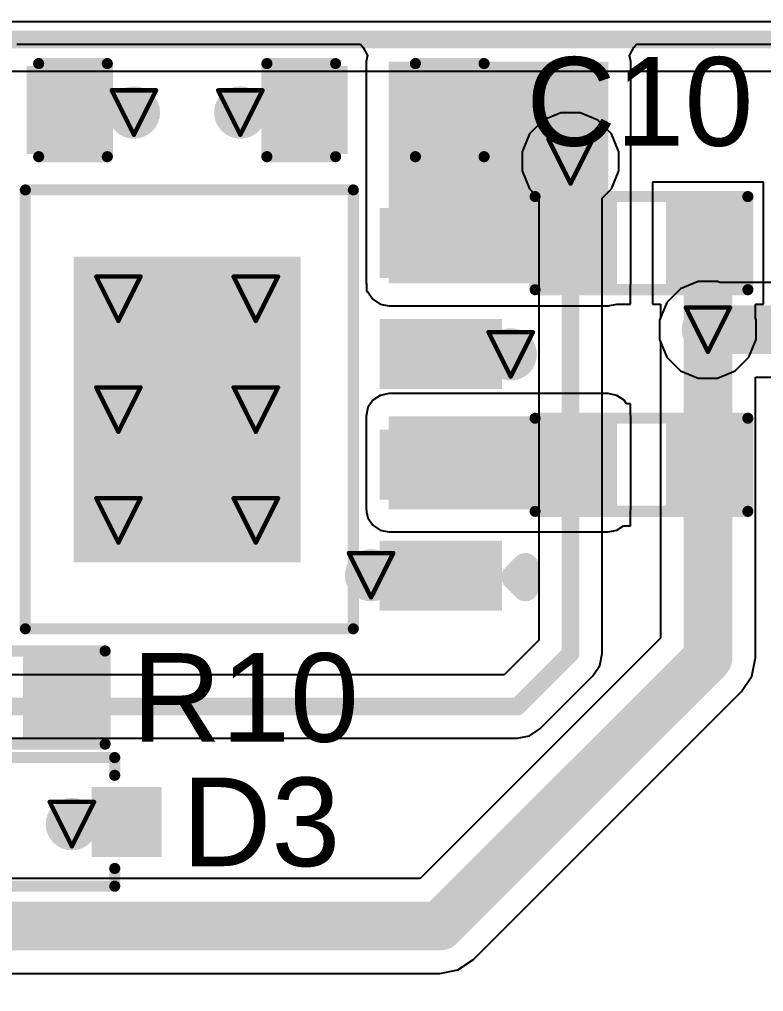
# Model space of a CAD drawing. Header units: inches. Extents: x -89 to 427, y -87 to 99.
# Drawn here: x -14.52 to -5.99, y -54.34 to -43.21 of the extents above; entities that cross this region are included whole.
import ezdxf

# ---------------------------------------------------------------- set-up
doc = ezdxf.new("R2010")
doc.units = ezdxf.units.IN
for name, color, linetype in [('Board_Outline', 56, 'Continuous'), ('Bottom Layer', 5, 'Continuous'), ('Drill Drawing', 1, 'Continuous'), ('Top Layer', 1, 'Continuous'), ('Top Overlay', 2, 'Continuous'), ('Top Paste', 8, 'Continuous'), ('Top Solder', 216, 'Continuous'), ('Via Holes', 16, 'Continuous')]:
    doc.layers.add(name, color=color, linetype=linetype)
doc.styles.add('Arial', font='', dxfattribs={"height": 0.2})
doc.styles.get('Arial').set_extended_font_data('Arial')

msp = doc.modelspace()

# ---------------------------------------------------------------- hatches: boundary and pattern name
at = {"layer": 'Bottom Layer'}
h = msp.add_hatch(color=5, dxfattribs=at)
edge = h.paths.add_edge_path()
edge.add_arc((-13.208, -44.272), 0.3, 0, 360)
h = msp.add_hatch(color=5, dxfattribs=at)
edge = h.paths.add_edge_path()
edge.add_arc((-11.989, -44.272), 0.3, 0, 360)
h = msp.add_hatch(color=5, dxfattribs=at)
edge = h.paths.add_edge_path()
edge.add_arc((-8.204, -44.831), 0.3, 0, 360)
h = msp.add_hatch(color=5, dxfattribs=at)
edge = h.paths.add_edge_path()
edge.add_arc((-13.386, -46.406), 0.3, 0, 360)
h = msp.add_hatch(color=5, dxfattribs=at)
edge = h.paths.add_edge_path()
edge.add_arc((-11.811, -46.406), 0.3, 0, 360)
h = msp.add_hatch(color=5, dxfattribs=at)
edge = h.paths.add_edge_path()
edge.add_arc((-6.629, -46.761), 0.3, 0, 360)
h = msp.add_hatch(color=5, dxfattribs=at)
edge = h.paths.add_edge_path()
edge.add_arc((-8.89, -47.043), 0.3, 0, 360)
h = msp.add_hatch(color=5, dxfattribs=at)
edge = h.paths.add_edge_path()
edge.add_arc((-13.386, -47.676), 0.3, 0, 360)
h = msp.add_hatch(color=5, dxfattribs=at)
edge = h.paths.add_edge_path()
edge.add_arc((-11.811, -47.676), 0.3, 0, 360)
h = msp.add_hatch(color=5, dxfattribs=at)
edge = h.paths.add_edge_path()
edge.add_arc((-13.386, -48.946), 0.3, 0, 360)
h = msp.add_hatch(color=5, dxfattribs=at)
edge = h.paths.add_edge_path()
edge.add_arc((-11.811, -48.946), 0.3, 0, 360)
h = msp.add_hatch(color=5, dxfattribs=at)
edge = h.paths.add_edge_path()
edge.add_arc((-10.49, -49.574), 0.3, 0, 360)
h = msp.add_hatch(color=5, dxfattribs=at)
edge = h.paths.add_edge_path()
edge.add_arc((-13.919, -52.426), 0.3, 0, 360)
at = {"layer": 'Top Layer'}
for points in [[(-10.287, -46.228), (-7.772, -46.228), (-7.772, -43.688), (-10.287, -43.688)], [(-14.376, -44.689), (-14.376, -43.8), (-13.614, -43.8), (-13.614, -44.689)], [(-10.82, -43.8), (-10.82, -44.689), (-11.582, -44.689), (-11.582, -43.8)], [(-9.296, -43.8), (-9.296, -44.689), (-10.058, -44.689), (-10.058, -43.8)], [(-8.534, -46.213), (-8.534, -45.324), (-7.772, -45.324), (-7.772, -46.213)], [(-7.01, -46.213), (-7.01, -45.324), (-6.248, -45.324), (-6.248, -46.213)], [(-9.09, -46.068), (-10.29, -46.068), (-10.29, -45.468), (-9.09, -45.468)], [(-11.398, -49.323), (-13.798, -49.323), (-13.798, -46.023), (-11.398, -46.023)], [(-9.09, -47.338), (-10.29, -47.338), (-10.29, -46.738), (-9.09, -46.738)], [(-10.287, -48.819), (-7.772, -48.819), (-7.772, -47.752), (-10.287, -47.752)], [(-8.534, -48.753), (-8.534, -47.864), (-7.772, -47.864), (-7.772, -48.753)], [(-7.01, -48.753), (-7.01, -47.864), (-6.248, -47.864), (-6.248, -48.753)], [(-9.09, -48.608), (-10.29, -48.608), (-10.29, -48.008), (-9.09, -48.008)], [(-9.09, -49.878), (-10.29, -49.878), (-10.29, -49.278), (-9.09, -49.278)], [(-14.376, -51.42), (-14.376, -50.531), (-13.614, -50.531), (-13.614, -51.42)], [(-12.992, -52.7), (-13.592, -52.7), (-13.592, -52.1), (-12.992, -52.1)]]:
    msp.add_hatch(color=1, dxfattribs=at).paths.add_polyline_path(points)
h = msp.add_hatch(color=1, dxfattribs=at)
edge = h.paths.add_edge_path()
edge.add_arc((-13.208, -44.272), 0.3, 0, 360)
h = msp.add_hatch(color=1, dxfattribs=at)
edge = h.paths.add_edge_path()
edge.add_arc((-11.989, -44.272), 0.3, 0, 360)
h = msp.add_hatch(color=1, dxfattribs=at)
edge = h.paths.add_edge_path()
edge.add_arc((-8.204, -44.831), 0.3, 0, 360)
h = msp.add_hatch(color=1, dxfattribs=at)
edge = h.paths.add_edge_path()
edge.add_arc((-13.386, -46.406), 0.3, 0, 360)
h = msp.add_hatch(color=1, dxfattribs=at)
edge = h.paths.add_edge_path()
edge.add_arc((-11.811, -46.406), 0.3, 0, 360)
h = msp.add_hatch(color=1, dxfattribs=at)
edge = h.paths.add_edge_path()
edge.add_arc((-6.629, -46.761), 0.3, 0, 360)
h = msp.add_hatch(color=1, dxfattribs=at)
edge = h.paths.add_edge_path()
edge.add_arc((-8.89, -47.043), 0.3, 0, 360)
h = msp.add_hatch(color=1, dxfattribs=at)
edge = h.paths.add_edge_path()
edge.add_arc((-13.386, -47.676), 0.3, 0, 360)
h = msp.add_hatch(color=1, dxfattribs=at)
edge = h.paths.add_edge_path()
edge.add_arc((-11.811, -47.676), 0.3, 0, 360)
h = msp.add_hatch(color=1, dxfattribs=at)
edge = h.paths.add_edge_path()
edge.add_arc((-13.386, -48.946), 0.3, 0, 360)
h = msp.add_hatch(color=1, dxfattribs=at)
edge = h.paths.add_edge_path()
edge.add_arc((-11.811, -48.946), 0.3, 0, 360)
h = msp.add_hatch(color=1, dxfattribs=at)
edge = h.paths.add_edge_path()
edge.add_arc((-10.49, -49.574), 0.3, 0, 360)
h = msp.add_hatch(color=1, dxfattribs=at)
edge = h.paths.add_edge_path()
edge.add_arc((-13.919, -52.426), 0.3, 0, 360)
at = {"layer": 'Top Paste'}
for points in [[(-14.376, -44.689), (-14.376, -43.8), (-13.614, -43.8), (-13.614, -44.689)], [(-10.82, -43.8), (-10.82, -44.689), (-11.582, -44.689), (-11.582, -43.8)], [(-9.296, -43.8), (-9.296, -44.689), (-10.058, -44.689), (-10.058, -43.8)], [(-8.534, -46.213), (-8.534, -45.324), (-7.772, -45.324), (-7.772, -46.213)], [(-7.01, -46.213), (-7.01, -45.324), (-6.248, -45.324), (-6.248, -46.213)], [(-9.09, -46.068), (-10.29, -46.068), (-10.29, -45.468), (-9.09, -45.468)], [(-11.398, -49.323), (-13.798, -49.323), (-13.798, -46.023), (-11.398, -46.023)], [(-9.09, -47.338), (-10.29, -47.338), (-10.29, -46.738), (-9.09, -46.738)], [(-8.534, -48.753), (-8.534, -47.864), (-7.772, -47.864), (-7.772, -48.753)], [(-7.01, -48.753), (-7.01, -47.864), (-6.248, -47.864), (-6.248, -48.753)], [(-9.09, -48.608), (-10.29, -48.608), (-10.29, -48.008), (-9.09, -48.008)], [(-9.09, -49.878), (-10.29, -49.878), (-10.29, -49.278), (-9.09, -49.278)], [(-14.376, -51.42), (-14.376, -50.531), (-13.614, -50.531), (-13.614, -51.42)], [(-12.992, -52.7), (-13.592, -52.7), (-13.592, -52.1), (-12.992, -52.1)]]:
    msp.add_hatch(color=8, dxfattribs=at).paths.add_polyline_path(points)
at = {"layer": 'Top Solder'}
for points in [[(-14.436, -44.749), (-14.436, -43.74), (-13.554, -43.74), (-13.554, -44.749)], [(-10.76, -43.74), (-10.76, -44.749), (-11.642, -44.749), (-11.642, -43.74)], [(-9.236, -43.74), (-9.236, -44.749), (-10.118, -44.749), (-10.118, -43.74)], [(-8.636, -46.314), (-8.636, -45.222), (-7.671, -45.222), (-7.671, -46.314)], [(-7.112, -46.314), (-7.112, -45.222), (-6.147, -45.222), (-6.147, -46.314)], [(-8.988, -46.17), (-10.391, -46.17), (-10.391, -45.367), (-8.988, -45.367)], [(-11.297, -49.425), (-13.9, -49.425), (-13.9, -45.922), (-11.297, -45.922)], [(-8.988, -47.44), (-10.391, -47.44), (-10.391, -46.637), (-8.988, -46.637)], [(-8.636, -48.854), (-8.636, -47.762), (-7.671, -47.762), (-7.671, -48.854)], [(-7.112, -48.854), (-7.112, -47.762), (-6.147, -47.762), (-6.147, -48.854)], [(-8.988, -48.71), (-10.391, -48.71), (-10.391, -47.907), (-8.988, -47.907)], [(-8.988, -49.98), (-10.391, -49.98), (-10.391, -49.177), (-8.988, -49.177)], [(-14.478, -51.521), (-14.478, -50.429), (-13.513, -50.429), (-13.513, -51.521)], [(-12.891, -52.802), (-13.694, -52.802), (-13.694, -51.999), (-12.891, -51.999)]]:
    msp.add_hatch(color=216, dxfattribs=at).paths.add_polyline_path(points)
at = {"layer": 'Via Holes'}
h = msp.add_hatch(color=7, dxfattribs=at)
edge = h.paths.add_edge_path()
edge.add_arc((-13.208, -44.272), 0.15, 0, 360)
h = msp.add_hatch(color=7, dxfattribs=at)
edge = h.paths.add_edge_path()
edge.add_arc((-11.989, -44.272), 0.15, 0, 360)
h = msp.add_hatch(color=7, dxfattribs=at)
edge = h.paths.add_edge_path()
edge.add_arc((-8.204, -44.831), 0.15, 0, 360)
h = msp.add_hatch(color=7, dxfattribs=at)
edge = h.paths.add_edge_path()
edge.add_arc((-13.386, -46.406), 0.15, 0, 360)
h = msp.add_hatch(color=7, dxfattribs=at)
edge = h.paths.add_edge_path()
edge.add_arc((-11.811, -46.406), 0.15, 0, 360)
h = msp.add_hatch(color=7, dxfattribs=at)
edge = h.paths.add_edge_path()
edge.add_arc((-6.629, -46.761), 0.15, 0, 360)
h = msp.add_hatch(color=7, dxfattribs=at)
edge = h.paths.add_edge_path()
edge.add_arc((-8.89, -47.043), 0.15, 0, 360)
h = msp.add_hatch(color=7, dxfattribs=at)
edge = h.paths.add_edge_path()
edge.add_arc((-13.386, -47.676), 0.15, 0, 360)
h = msp.add_hatch(color=7, dxfattribs=at)
edge = h.paths.add_edge_path()
edge.add_arc((-11.811, -47.676), 0.15, 0, 360)
h = msp.add_hatch(color=7, dxfattribs=at)
edge = h.paths.add_edge_path()
edge.add_arc((-13.386, -48.946), 0.15, 0, 360)
h = msp.add_hatch(color=7, dxfattribs=at)
edge = h.paths.add_edge_path()
edge.add_arc((-11.811, -48.946), 0.15, 0, 360)
h = msp.add_hatch(color=7, dxfattribs=at)
edge = h.paths.add_edge_path()
edge.add_arc((-10.49, -49.574), 0.15, 0, 360)
h = msp.add_hatch(color=7, dxfattribs=at)
edge = h.paths.add_edge_path()
edge.add_arc((-13.919, -52.426), 0.15, 0, 360)

# ---------------------------------------------------------------- linework, layer by layer
at = {"layer": 'Board_Outline', "const_width": 0.254}
msp.add_lwpolyline([(87.312, 0, 1), (-87.312, 0, 1)], format="xyb", close=True, dxfattribs=at)
at = {"layer": 'Bottom Layer'}
for p, q in [((-28.688, -43.797), (59.03, -43.797)), ((-8.314, -44.277), (-8.518, -44.361)), ((-8.094, -44.277), (-8.314, -44.277)), ((-7.89, -44.361), (-8.094, -44.277)), ((-8.518, -44.361), (-8.674, -44.517)), ((-7.735, -44.517), (-7.89, -44.361)), ((-8.674, -44.517), (-8.758, -44.721)), ((-7.65, -44.721), (-7.735, -44.517)), ((-8.758, -44.721), (-8.758, -44.941)), ((-7.65, -44.941), (-7.65, -44.721)), ((-8.758, -44.941), (-8.674, -45.145)), ((-7.735, -45.145), (-7.65, -44.941)), ((-8.674, -45.145), (-8.567, -45.252)), ((-7.842, -45.252), (-7.735, -45.145)), ((-8.567, -45.252), (-8.567, -50.32)), ((-7.842, -50.47), (-7.842, -45.252)), ((-6.74, -46.207), (-6.943, -46.292)), ((-6.519, -46.207), (-6.74, -46.207)), ((-6.495, -46.218), (-6.519, -46.207)), ((67.543, -46.218), (-6.495, -46.218)), ((-6.943, -46.292), (-7.099, -46.448)), ((-7.099, -46.448), (-7.183, -46.651)), ((-7.183, -46.651), (-7.183, -46.872)), ((-7.183, -46.872), (-7.173, -46.896)), ((-7.173, -46.896), (-7.173, -50.295)), ((-6.086, -50.521), (-6.086, -47.305)), ((-6.086, -47.305), (67.769, -47.305)), ((-7.173, -50.295), (-9.928, -53.05)), ((-8.567, -50.32), (-8.964, -50.717)), ((-7.869, -50.609), (-7.842, -50.47)), ((-6.127, -50.729), (-6.086, -50.521)), ((-7.948, -50.726), (-7.869, -50.609)), ((-8.964, -50.717), (-23.607, -50.717)), ((-8.557, -51.336), (-7.948, -50.726)), ((-7.948, -50.726), (-7.948, -50.726)), ((-6.245, -50.905), (-6.127, -50.729)), ((-9.318, -53.979), (-6.245, -50.905)), ((-8.675, -51.414), (-8.557, -51.336)), ((-23.607, -51.442), (-8.814, -51.442)), ((-8.814, -51.442), (-8.675, -51.414)), ((-8.814, -51.442), (-8.814, -51.442)), ((-9.928, -53.05), (-31.753, -53.05)), ((-9.495, -54.096), (-9.318, -53.979)), ((-9.703, -54.138), (-9.495, -54.096)), ((-31.979, -54.138), (-9.703, -54.138))]:
    msp.add_line(p, q, dxfattribs=at)
for points, const_width in [([(-28.688, -43.434), (59.03, -43.434)], 0.203), ([(-8.204, -50.47), (-8.204, -44.831)], 0.203), ([(-6.629, -46.761), (67.769, -46.761)], 0.559), ([(-6.629, -50.521), (-6.629, -46.761)], 0.559), ([(-9.703, -53.594), (-6.629, -50.521)], 0.559), ([(-8.814, -51.079), (-8.204, -50.47)], 0.203), ([(-24.028, -51.079), (-8.814, -51.079)], 0.203), ([(-31.979, -53.594), (-9.703, -53.594)], 0.559)]:
    msp.add_lwpolyline(points, dxfattribs=dict(at, const_width=const_width))
for points, const_width in [([(-8.255, -44.831, 1), (-8.153, -44.831, 1)], 0.102), ([(-6.769, -46.761, 1), (-6.49, -46.761, 1)], 0.279), ([(-6.769, -46.761, 1), (-6.49, -46.761, 1)], 0.279), ([(-6.769, -50.521, 1), (-6.49, -50.521, 1)], 0.279), ([(-6.769, -50.521, 1), (-6.49, -50.521, 1)], 0.279), ([(-8.255, -50.47, 1), (-8.153, -50.47, 1)], 0.102), ([(-8.255, -50.47, 1), (-8.153, -50.47, 1)], 0.102), ([(-8.865, -51.079, 1), (-8.763, -51.079, 1)], 0.102), ([(-8.865, -51.079, 1), (-8.763, -51.079, 1)], 0.102), ([(-9.842, -53.594, 1), (-9.563, -53.594, 1)], 0.279), ([(-9.842, -53.594, 1), (-9.563, -53.594, 1)], 0.279)]:
    msp.add_lwpolyline(points, format="xyb", close=True, dxfattribs=dict(at, const_width=const_width))
at = {"layer": 'Drill Drawing', "const_width": 0.0508}
for points in [[(-13.462, -44.018), (-12.954, -44.018)], [(-13.462, -44.018), (-13.208, -44.526)], [(-13.208, -44.526), (-12.954, -44.018)], [(-12.243, -44.018), (-11.735, -44.018)], [(-12.243, -44.018), (-11.989, -44.526)], [(-11.989, -44.526), (-11.735, -44.018)], [(-8.458, -44.577), (-7.95, -44.577)], [(-8.458, -44.577), (-8.204, -45.085)], [(-8.204, -45.085), (-7.95, -44.577)], [(-13.64, -46.152), (-13.132, -46.152)], [(-13.64, -46.152), (-13.386, -46.66)], [(-13.386, -46.66), (-13.132, -46.152)], [(-12.065, -46.152), (-11.557, -46.152)], [(-12.065, -46.152), (-11.811, -46.66)], [(-11.811, -46.66), (-11.557, -46.152)], [(-6.883, -46.507), (-6.375, -46.507)], [(-6.883, -46.507), (-6.629, -47.015)], [(-6.629, -47.015), (-6.375, -46.507)], [(-9.144, -46.789), (-8.636, -46.789)], [(-9.144, -46.789), (-8.89, -47.297)], [(-8.89, -47.297), (-8.636, -46.789)], [(-13.64, -47.422), (-13.132, -47.422)], [(-13.64, -47.422), (-13.386, -47.93)], [(-13.386, -47.93), (-13.132, -47.422)], [(-12.065, -47.422), (-11.557, -47.422)], [(-12.065, -47.422), (-11.811, -47.93)], [(-11.811, -47.93), (-11.557, -47.422)], [(-13.64, -48.692), (-13.132, -48.692)], [(-13.64, -48.692), (-13.386, -49.2)], [(-13.386, -49.2), (-13.132, -48.692)], [(-12.065, -48.692), (-11.557, -48.692)], [(-12.065, -48.692), (-11.811, -49.2)], [(-11.811, -49.2), (-11.557, -48.692)], [(-10.744, -49.32), (-10.236, -49.32)], [(-10.744, -49.32), (-10.49, -49.828)], [(-10.49, -49.828), (-10.236, -49.32)], [(-14.173, -52.172), (-13.665, -52.172)], [(-14.173, -52.172), (-13.919, -52.68)], [(-13.919, -52.68), (-13.665, -52.172)]]:
    msp.add_lwpolyline(points, dxfattribs=at)
at = {"layer": 'Drill Drawing', "const_width": 0.0254}
for points in [[(-13.475, -44.018, 1), (-13.449, -44.018, 1)], [(-13.475, -44.018, 1), (-13.449, -44.018, 1)], [(-12.967, -44.018, 1), (-12.941, -44.018, 1)], [(-12.967, -44.018, 1), (-12.941, -44.018, 1)], [(-12.255, -44.018, 1), (-12.23, -44.018, 1)], [(-12.255, -44.018, 1), (-12.23, -44.018, 1)], [(-11.748, -44.018, 1), (-11.722, -44.018, 1)], [(-11.748, -44.018, 1), (-11.722, -44.018, 1)], [(-13.221, -44.526, 1), (-13.195, -44.526, 1)], [(-13.221, -44.526, 1), (-13.195, -44.526, 1)], [(-12.002, -44.526, 1), (-11.976, -44.526, 1)], [(-12.002, -44.526, 1), (-11.976, -44.526, 1)], [(-8.471, -44.577, 1), (-8.445, -44.577, 1)], [(-8.471, -44.577, 1), (-8.445, -44.577, 1)], [(-7.963, -44.577, 1), (-7.938, -44.577, 1)], [(-7.963, -44.577, 1), (-7.938, -44.577, 1)], [(-8.217, -45.085, 1), (-8.191, -45.085, 1)], [(-8.217, -45.085, 1), (-8.191, -45.085, 1)], [(-13.652, -46.152, 1), (-13.627, -46.152, 1)], [(-13.652, -46.152, 1), (-13.627, -46.152, 1)], [(-13.145, -46.152, 1), (-13.119, -46.152, 1)], [(-13.145, -46.152, 1), (-13.119, -46.152, 1)], [(-12.078, -46.152, 1), (-12.052, -46.152, 1)], [(-12.078, -46.152, 1), (-12.052, -46.152, 1)], [(-11.57, -46.152, 1), (-11.544, -46.152, 1)], [(-11.57, -46.152, 1), (-11.544, -46.152, 1)], [(-6.896, -46.507, 1), (-6.871, -46.507, 1)], [(-6.896, -46.507, 1), (-6.871, -46.507, 1)], [(-6.388, -46.507, 1), (-6.363, -46.507, 1)], [(-6.388, -46.507, 1), (-6.363, -46.507, 1)], [(-13.399, -46.66, 1), (-13.373, -46.66, 1)], [(-13.399, -46.66, 1), (-13.373, -46.66, 1)], [(-11.824, -46.66, 1), (-11.798, -46.66, 1)], [(-11.824, -46.66, 1), (-11.798, -46.66, 1)], [(-9.157, -46.789, 1), (-9.131, -46.789, 1)], [(-9.157, -46.789, 1), (-9.131, -46.789, 1)], [(-8.649, -46.789, 1), (-8.623, -46.789, 1)], [(-8.649, -46.789, 1), (-8.623, -46.789, 1)], [(-6.642, -47.015, 1), (-6.617, -47.015, 1)], [(-6.642, -47.015, 1), (-6.617, -47.015, 1)], [(-8.903, -47.297, 1), (-8.877, -47.297, 1)], [(-8.903, -47.297, 1), (-8.877, -47.297, 1)], [(-13.652, -47.422, 1), (-13.627, -47.422, 1)], [(-13.652, -47.422, 1), (-13.627, -47.422, 1)], [(-13.145, -47.422, 1), (-13.119, -47.422, 1)], [(-13.145, -47.422, 1), (-13.119, -47.422, 1)], [(-12.078, -47.422, 1), (-12.052, -47.422, 1)], [(-12.078, -47.422, 1), (-12.052, -47.422, 1)], [(-11.57, -47.422, 1), (-11.544, -47.422, 1)], [(-11.57, -47.422, 1), (-11.544, -47.422, 1)], [(-13.399, -47.93, 1), (-13.373, -47.93, 1)], [(-13.399, -47.93, 1), (-13.373, -47.93, 1)], [(-11.824, -47.93, 1), (-11.798, -47.93, 1)], [(-11.824, -47.93, 1), (-11.798, -47.93, 1)], [(-13.652, -48.692, 1), (-13.627, -48.692, 1)], [(-13.652, -48.692, 1), (-13.627, -48.692, 1)], [(-13.145, -48.692, 1), (-13.119, -48.692, 1)], [(-13.145, -48.692, 1), (-13.119, -48.692, 1)], [(-12.078, -48.692, 1), (-12.052, -48.692, 1)], [(-12.078, -48.692, 1), (-12.052, -48.692, 1)], [(-11.57, -48.692, 1), (-11.544, -48.692, 1)], [(-11.57, -48.692, 1), (-11.544, -48.692, 1)], [(-13.399, -49.2, 1), (-13.373, -49.2, 1)], [(-13.399, -49.2, 1), (-13.373, -49.2, 1)], [(-11.824, -49.2, 1), (-11.798, -49.2, 1)], [(-11.824, -49.2, 1), (-11.798, -49.2, 1)], [(-10.756, -49.32, 1), (-10.731, -49.32, 1)], [(-10.756, -49.32, 1), (-10.731, -49.32, 1)], [(-10.248, -49.32, 1), (-10.223, -49.32, 1)], [(-10.248, -49.32, 1), (-10.223, -49.32, 1)], [(-10.502, -49.828, 1), (-10.477, -49.828, 1)], [(-10.502, -49.828, 1), (-10.477, -49.828, 1)], [(-14.186, -52.172, 1), (-14.161, -52.172, 1)], [(-14.186, -52.172, 1), (-14.161, -52.172, 1)], [(-13.678, -52.172, 1), (-13.652, -52.172, 1)], [(-13.678, -52.172, 1), (-13.652, -52.172, 1)], [(-13.932, -52.68, 1), (-13.906, -52.68, 1)], [(-13.932, -52.68, 1), (-13.906, -52.68, 1)]]:
    msp.add_lwpolyline(points, format="xyb", close=True, dxfattribs=at)
at = {"layer": 'Top Layer'}
for p, q in [((0.051, -43.231), (-14.808, -43.231)), ((-14.549, -43.49), (-10.613, -43.49)), ((-10.613, -43.49), (-10.582, -43.525)), ((-10.582, -43.525), (-10.532, -43.617)), ((-7.528, -43.617), (-7.478, -43.525)), ((-7.478, -43.525), (-7.447, -43.49)), ((-7.447, -43.49), (0.051, -43.49)), ((-10.532, -43.617), (-10.546, -43.688)), ((-7.513, -43.688), (-7.528, -43.617)), ((-10.546, -43.688), (-10.546, -46.228)), ((-7.513, -46.228), (-7.513, -43.688)), ((-5.994, -45.07), (-7.264, -45.07)), ((-7.264, -45.07), (-7.264, -46.467)), ((-5.994, -46.467), (-5.994, -45.07)), ((-10.546, -46.228), (-10.544, -46.238)), ((-7.518, -46.253), (-7.513, -46.228)), ((-10.544, -46.238), (-10.544, -46.322)), ((-10.544, -46.322), (-10.527, -46.322)), ((-10.527, -46.322), (-10.526, -46.327)), ((-10.526, -46.327), (-10.47, -46.411)), ((-7.518, -46.467), (-7.518, -46.253)), ((-10.47, -46.411), (-10.386, -46.467)), ((-10.386, -46.467), (-10.287, -46.487)), ((-10.287, -46.487), (-7.772, -46.487)), ((-7.772, -46.487), (-7.673, -46.467)), ((-7.673, -46.467), (-7.673, -46.467)), ((-7.673, -46.467), (-7.518, -46.467)), ((-7.264, -46.467), (-7.173, -46.467)), ((-7.173, -46.467), (-7.173, -46.627)), ((-6.086, -46.627), (-6.086, -46.467)), ((-6.086, -46.467), (-5.994, -46.467)), ((-7.173, -46.627), (-7.183, -46.651)), ((-7.183, -46.651), (-7.183, -46.872)), ((-6.075, -46.651), (-6.086, -46.627)), ((-6.075, -46.872), (-6.075, -46.651)), ((-7.183, -46.872), (-7.099, -47.075)), ((-6.16, -47.075), (-6.075, -46.872)), ((-7.099, -47.075), (-6.943, -47.231)), ((-6.316, -47.231), (-6.16, -47.075)), ((-6.943, -47.231), (-6.74, -47.315)), ((-6.519, -47.315), (-6.316, -47.231)), ((-6.74, -47.315), (-6.519, -47.315)), ((-10.386, -47.513), (-10.47, -47.569)), ((-10.287, -47.493), (-10.386, -47.513)), ((-7.772, -47.493), (-10.287, -47.493)), ((-7.673, -47.513), (-7.772, -47.493)), ((-7.589, -47.569), (-7.673, -47.513)), ((-10.526, -47.653), (-10.546, -47.752)), ((-10.47, -47.569), (-10.526, -47.653)), ((-7.562, -47.61), (-7.589, -47.569)), ((-7.518, -47.61), (-7.562, -47.61)), ((-7.518, -47.727), (-7.518, -47.61)), ((-10.546, -47.752), (-10.546, -48.819)), ((-7.513, -47.752), (-7.518, -47.727)), ((-7.513, -48.819), (-7.513, -47.752)), ((-10.546, -48.819), (-10.544, -48.829)), ((-10.544, -48.829), (-10.544, -48.862)), ((-10.544, -48.862), (-10.537, -48.862)), ((-10.537, -48.862), (-10.526, -48.918)), ((-7.518, -48.844), (-7.513, -48.819)), ((-7.518, -49.007), (-7.518, -48.844)), ((-10.526, -48.918), (-10.47, -49.002)), ((-10.47, -49.002), (-10.386, -49.058)), ((-7.673, -49.058), (-7.597, -49.007)), ((-7.597, -49.007), (-7.518, -49.007)), ((-10.386, -49.058), (-10.287, -49.078)), ((-10.287, -49.078), (-7.772, -49.078)), ((-7.772, -49.078), (-7.673, -49.058))]:
    msp.add_line(p, q, dxfattribs=at)
at = {"layer": 'Top Layer', "const_width": 0.559}
msp.add_lwpolyline([(-6.629, -46.761), (-6.629, -45.768)], dxfattribs=at)
at = {"layer": 'Top Layer', "const_width": 0.279}
for points in [[(-6.769, -45.768, 1), (-6.49, -45.768, 1)], [(-6.769, -46.761, 1), (-6.49, -46.761, 1)]]:
    msp.add_lwpolyline(points, format="xyb", close=True, dxfattribs=at)
at = {"layer": 'Top Overlay'}
for points, const_width in [([(-14.3, -43.711), (-13.513, -43.711)], 0.127), ([(-13.513, -44.778), (-13.513, -43.711)], 0.127), ([(-11.684, -43.711), (-10.897, -43.711)], 0.127), ([(-11.684, -44.778), (-11.684, -43.711)], 0.127), ([(-9.982, -43.711), (-9.195, -43.711)], 0.127), ([(-9.195, -44.778), (-9.195, -43.711)], 0.127), ([(-14.3, -44.778), (-13.513, -44.778)], 0.127), ([(-11.684, -44.778), (-10.897, -44.778)], 0.127), ([(-9.982, -44.778), (-9.195, -44.778)], 0.127), ([(-14.453, -45.159), (-10.693, -45.159)], 0.127), ([(-14.453, -50.188), (-14.453, -45.159)], 0.127), ([(-10.693, -50.188), (-10.693, -45.159)], 0.127), ([(-8.611, -46.302), (-8.611, -45.235)], 0.127), ([(-8.611, -45.235), (-6.172, -45.235)], 0.127), ([(-6.172, -46.302), (-6.172, -45.235)], 0.127), ([(-8.611, -46.302), (-6.172, -46.302)], 0.127), ([(-8.611, -48.842), (-8.611, -47.775)], 0.127), ([(-8.611, -47.775), (-6.172, -47.775)], 0.127), ([(-6.172, -48.842), (-6.172, -47.775)], 0.127), ([(-8.611, -48.842), (-6.172, -48.842)], 0.127), ([(-8.848, -49.596), (-8.721, -49.469)], 0.3), ([(-8.721, -49.723), (-8.721, -49.469)], 0.3), ([(-8.848, -49.596), (-8.721, -49.723)], 0.3), ([(-14.453, -50.188), (-10.693, -50.188)], 0.127), ([(-15.977, -50.442), (-13.538, -50.442)], 0.127), ([(-13.538, -51.509), (-13.538, -50.442)], 0.127), ([(-15.977, -51.509), (-13.538, -51.509)], 0.127), ([(-15.331, -51.664), (-13.428, -51.664)], 0.127), ([(-13.428, -51.867), (-13.428, -51.664)], 0.127), ([(-13.428, -53.137), (-13.428, -52.934)], 0.127), ([(-15.331, -53.137), (-13.428, -53.137)], 0.127)]:
    msp.add_lwpolyline(points, dxfattribs=dict(at, const_width=const_width))
for points, const_width in [([(-14.332, -43.711, 1), (-14.268, -43.711, 1)], 0.0635), ([(-13.545, -43.711, 1), (-13.481, -43.711, 1)], 0.0635), ([(-13.545, -43.711, 1), (-13.481, -43.711, 1)], 0.0635), ([(-11.716, -43.711, 1), (-11.652, -43.711, 1)], 0.0635), ([(-11.716, -43.711, 1), (-11.652, -43.711, 1)], 0.0635), ([(-10.928, -43.711, 1), (-10.865, -43.711, 1)], 0.0635), ([(-10.014, -43.711, 1), (-9.95, -43.711, 1)], 0.0635), ([(-9.227, -43.711, 1), (-9.163, -43.711, 1)], 0.0635), ([(-9.227, -43.711, 1), (-9.163, -43.711, 1)], 0.0635), ([(-14.332, -44.778, 1), (-14.268, -44.778, 1)], 0.0635), ([(-13.545, -44.778, 1), (-13.481, -44.778, 1)], 0.0635), ([(-13.545, -44.778, 1), (-13.481, -44.778, 1)], 0.0635), ([(-11.716, -44.778, 1), (-11.652, -44.778, 1)], 0.0635), ([(-11.716, -44.778, 1), (-11.652, -44.778, 1)], 0.0635), ([(-10.928, -44.778, 1), (-10.865, -44.778, 1)], 0.0635), ([(-10.014, -44.778, 1), (-9.95, -44.778, 1)], 0.0635), ([(-9.227, -44.778, 1), (-9.163, -44.778, 1)], 0.0635), ([(-9.227, -44.778, 1), (-9.163, -44.778, 1)], 0.0635), ([(-14.484, -45.159, 1), (-14.421, -45.159, 1)], 0.0635), ([(-14.484, -45.159, 1), (-14.421, -45.159, 1)], 0.0635), ([(-10.725, -45.159, 1), (-10.662, -45.159, 1)], 0.0635), ([(-10.725, -45.159, 1), (-10.662, -45.159, 1)], 0.0635), ([(-8.642, -45.235, 1), (-8.579, -45.235, 1)], 0.0635), ([(-8.642, -45.235, 1), (-8.579, -45.235, 1)], 0.0635), ([(-6.204, -45.235, 1), (-6.14, -45.235, 1)], 0.0635), ([(-6.204, -45.235, 1), (-6.14, -45.235, 1)], 0.0635), ([(-8.642, -46.302, 1), (-8.579, -46.302, 1)], 0.0635), ([(-8.642, -46.302, 1), (-8.579, -46.302, 1)], 0.0635), ([(-6.204, -46.302, 1), (-6.14, -46.302, 1)], 0.0635), ([(-6.204, -46.302, 1), (-6.14, -46.302, 1)], 0.0635), ([(-8.642, -47.775, 1), (-8.579, -47.775, 1)], 0.0635), ([(-8.642, -47.775, 1), (-8.579, -47.775, 1)], 0.0635), ([(-6.204, -47.775, 1), (-6.14, -47.775, 1)], 0.0635), ([(-6.204, -47.775, 1), (-6.14, -47.775, 1)], 0.0635), ([(-8.642, -48.842, 1), (-8.579, -48.842, 1)], 0.0635), ([(-8.642, -48.842, 1), (-8.579, -48.842, 1)], 0.0635), ([(-6.204, -48.842, 1), (-6.14, -48.842, 1)], 0.0635), ([(-6.204, -48.842, 1), (-6.14, -48.842, 1)], 0.0635), ([(-8.796, -49.469, 1), (-8.646, -49.469, 1)], 0.15), ([(-8.796, -49.469, 1), (-8.646, -49.469, 1)], 0.15), ([(-8.923, -49.596, 1), (-8.773, -49.596, 1)], 0.15), ([(-8.923, -49.596, 1), (-8.773, -49.596, 1)], 0.15), ([(-8.796, -49.723, 1), (-8.646, -49.723, 1)], 0.15), ([(-8.796, -49.723, 1), (-8.646, -49.723, 1)], 0.15), ([(-14.484, -50.188, 1), (-14.421, -50.188, 1)], 0.0635), ([(-14.484, -50.188, 1), (-14.421, -50.188, 1)], 0.0635), ([(-10.725, -50.188, 1), (-10.662, -50.188, 1)], 0.0635), ([(-10.725, -50.188, 1), (-10.662, -50.188, 1)], 0.0635), ([(-13.57, -50.442, 1), (-13.506, -50.442, 1)], 0.0635), ([(-13.57, -50.442, 1), (-13.506, -50.442, 1)], 0.0635), ([(-13.57, -51.509, 1), (-13.506, -51.509, 1)], 0.0635), ([(-13.57, -51.509, 1), (-13.506, -51.509, 1)], 0.0635), ([(-13.46, -51.664, 1), (-13.396, -51.664, 1)], 0.0635), ([(-13.46, -51.664, 1), (-13.396, -51.664, 1)], 0.0635), ([(-13.46, -51.867, 1), (-13.396, -51.867, 1)], 0.0635), ([(-13.46, -52.934, 1), (-13.396, -52.934, 1)], 0.0635), ([(-13.46, -53.137, 1), (-13.396, -53.137, 1)], 0.0635), ([(-13.46, -53.137, 1), (-13.396, -53.137, 1)], 0.0635)]:
    msp.add_lwpolyline(points, format="xyb", close=True, dxfattribs=dict(at, const_width=const_width))

# ---------------------------------------------------------------- texts
at = {"layer": 'Top Overlay', "style": 'Arial'}
for s, p in [('C10', (-8.712, -44.653)), ('R10', (-13.233, -51.483)), ('D3', (-12.657, -52.908))]:
    msp.add_text(s, height=1.016, dxfattribs=at).set_placement(p)

doc.saveas('drawing.dxf')
